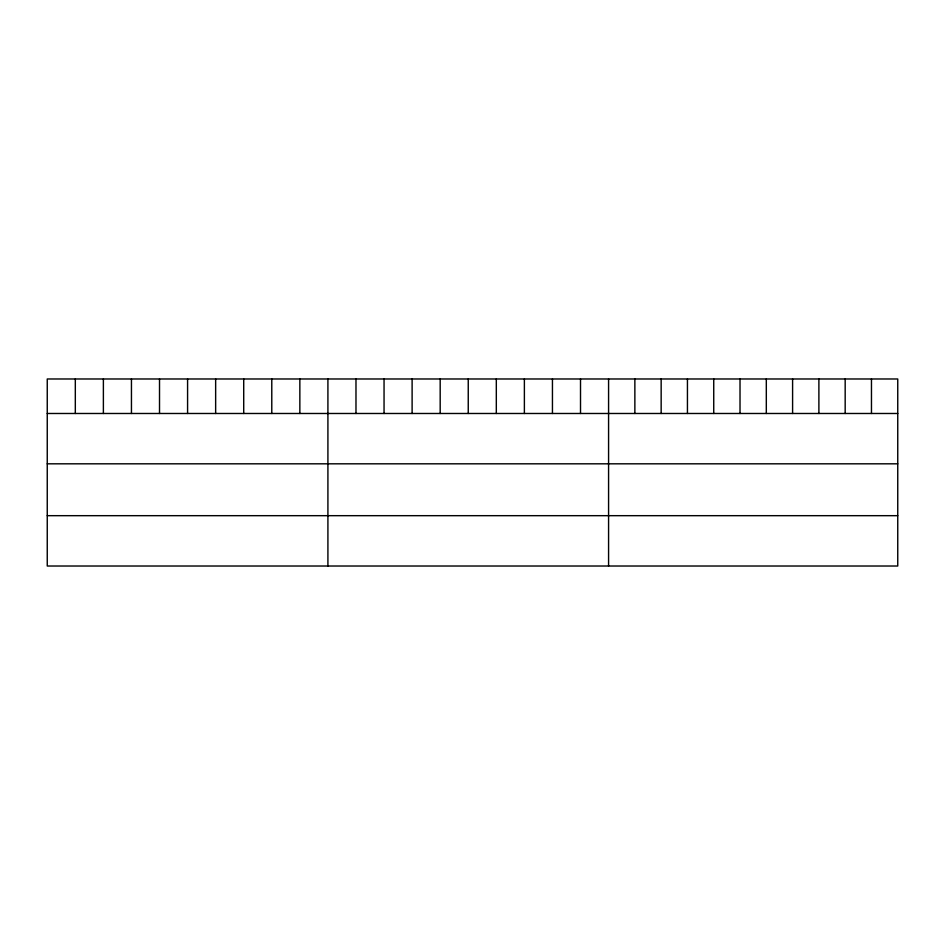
<?xml version="1.0" encoding="UTF-8"?>
<svg xmlns="http://www.w3.org/2000/svg" width="945" height="945" viewBox="0 0 945 945"><rect width="100%" height="100%" fill="white"/><g stroke="black" fill="none" stroke-linecap="round" stroke-linejoin="round"><path stroke-width="1.42" d="M897.75 413.485L897.75 566.02L47.25 566.02L47.25 378.98L897.75 378.98L897.75 413.485L47.25 413.485M47.25 463.818L897.75 463.818M47.25 515.675L897.75 515.675M871.467 378.98L871.467 413.485M845.173 378.98L845.173 413.485M818.89 378.98L818.89 413.485M792.595 378.98L792.595 413.485M766.312 378.98L766.312 413.485M740.018 378.98L740.018 413.485M713.735 378.98L713.735 413.485M687.44 378.98L687.44 413.485M661.157 378.98L661.157 413.485M634.863 378.98L634.863 413.485M608.58 378.98L608.58 566.02M580.513 378.98L580.513 413.485M552.447 378.98L552.447 413.485M524.38 378.98L524.38 413.485M496.314 378.98L496.314 413.485M468.247 378.98L468.247 413.485M440.181 378.98L440.181 413.485M412.114 378.98L412.114 413.485M384.048 378.98L384.048 413.485M355.981 378.98L355.981 413.485M327.915 378.98L327.915 566.02M299.849 378.98L299.849 413.485M271.782 378.98L271.782 413.485M243.715 378.98L243.715 413.485M215.649 378.98L215.649 413.485M187.583 378.98L187.583 413.485M159.516 378.98L159.516 413.485M131.45 378.98L131.45 413.485M103.383 378.98L103.383 413.485M75.316 378.98L75.316 413.485"/></g></svg>
